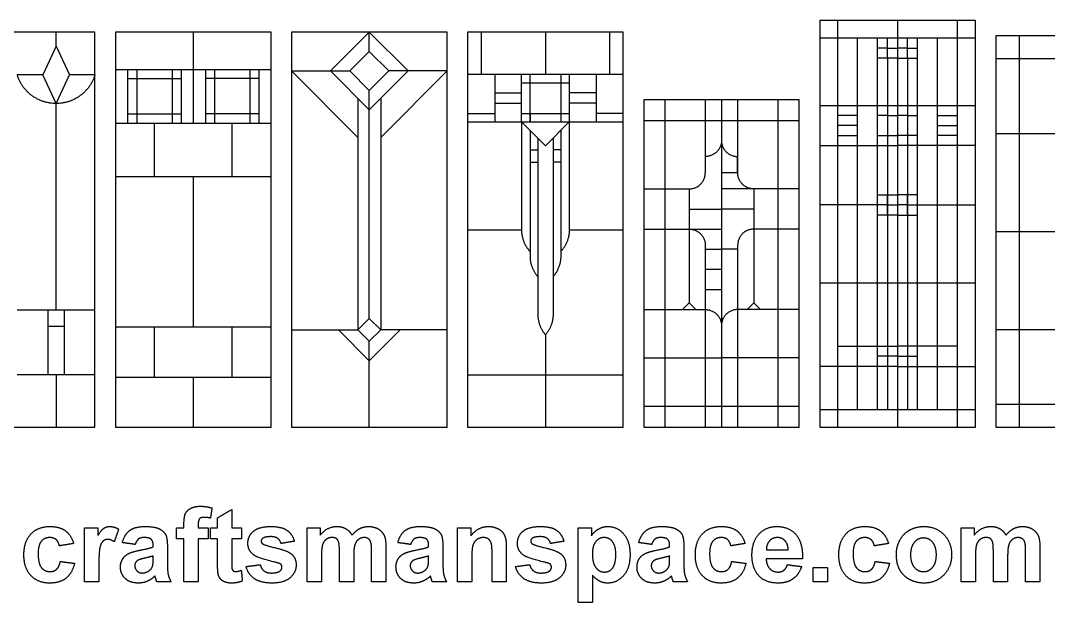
# Model space of a CAD drawing. Header units: millimetres. Extents: x -177 to 174, y -242 to 184.
# Drawn here: x -38.7 to 99.2, y -241.7 to -163.6 of the extents above; entities that cross this region are included whole.
import ezdxf

# ---------------------------------------------------------------- set-up
doc = ezdxf.new("R2010")
doc.units = ezdxf.units.MM
doc.header["$MEASUREMENT"] = 0
doc.layers.add('Layer 03', color=5, linetype='Continuous')

msp = doc.modelspace()

# ---------------------------------------------------------------- linework, layer by layer
at = {"layer": 'Layer 03'}
for p, q in [((70.91, -163.62), (70.91, -218.19)), ((87.04, -218.19), (87.04, -163.62)), ((-15.56, -165.18), (-15.56, -177.37)), ((89.42, -165.99), (68.53, -165.99)), ((113.05, -165.65), (92.17, -165.65)), ((92.17, -165.65), (92.17, -218.19)), ((95.28, -165.65), (95.28, -218.19)), ((8.07, -167.78), (5.47, -170.38)), ((8.07, -167.78), (10.68, -170.38)), ((113.05, -168.76), (92.17, -168.76)), ((-23.15, -170.19), (-23.15, -177.37)), ((-18.41, -170.19), (-18.41, -177.37)), ((-12.71, -170.19), (-12.71, -177.37)), ((-7.97, -170.19), (-7.97, -177.37)), ((8.07, -172.98), (5.47, -170.38)), ((8.07, -172.98), (10.68, -170.38)), ((24.9, -170.81), (24.9, -177.22)), ((29.64, -177.22), (29.64, -170.81)), ((33.77, -170.81), (33.77, -177.22)), ((38.52, -170.81), (38.52, -177.22)), ((-24.37, -171.41), (-17.19, -171.41)), ((-6.75, -171.41), (-13.93, -171.41)), ((28.5, -171.95), (34.91, -171.95)), ((65.78, -174.27), (44.9, -174.27)), ((44.9, -174.27), (44.9, -218.19)), ((47.72, -174.27), (47.72, -218.19)), ((53.17, -174.27), (53.17, -184.03)), ((57.51, -174.27), (57.51, -184.03)), ((62.96, -218.19), (62.96, -174.27)), ((65.78, -218.19), (65.78, -174.27)), ((-24.37, -176.15), (-17.19, -176.15)), ((-6.75, -176.15), (-13.93, -176.15)), ((21.26, -176.08), (24.9, -176.08)), ((28.5, -176.08), (34.91, -176.08)), ((42.15, -176.08), (38.52, -176.08)), ((73.6, -176.35), (70.91, -176.35)), ((77.63, -176.35), (76.29, -176.35)), ((80.32, -176.35), (81.66, -176.35)), ((84.35, -176.35), (87.04, -176.35)), ((-20.78, -184.54), (-20.78, -177.37)), ((-10.34, -184.54), (-10.34, -177.37)), ((65.78, -177.09), (44.9, -177.09)), ((70.91, -179.04), (73.6, -179.04)), ((76.29, -179.04), (78.97, -179.04)), ((81.66, -179.04), (78.97, -179.04)), ((87.04, -179.04), (84.35, -179.04)), ((68.53, -180.39), (78.97, -180.39)), ((89.42, -180.39), (78.97, -180.39)), ((-15.56, -184.54), (-15.56, -204.69)), ((76.29, -187.02), (78.97, -187.02)), ((81.66, -187.02), (78.97, -187.02)), ((77.63, -188.36), (68.53, -188.36)), ((80.32, -188.36), (89.42, -188.36)), ((53.17, -193.77), (53.17, -218.19)), ((57.51, -193.77), (57.51, -218.19)), ((-20.78, -211.44), (-20.78, -204.69)), ((-10.34, -211.44), (-10.34, -204.69)), ((3.94, -205.12), (8.07, -209.25)), ((12.21, -205.12), (8.07, -209.25)), ((78.97, -208.66), (76.29, -208.66)), ((78.97, -208.66), (81.66, -208.66)), ((78.97, -210.01), (68.53, -210.01)), ((78.97, -210.01), (89.42, -210.01)), ((-15.56, -211.44), (-15.56, -218.19)), ((92.17, -215.07), (113.05, -215.07)), ((44.9, -215.37), (65.78, -215.37)), ((68.53, -215.82), (89.42, -215.82)), ((44.9, -218.19), (65.78, -218.19)), ((92.17, -218.19), (113.05, -218.19))]:
    msp.add_line(p, q, dxfattribs=at)
for points in [[(68.53, -218.19), (89.42, -218.19), (89.42, -163.62), (68.53, -163.62)], [(-49.64, -218.19), (-28.75, -218.19), (-28.75, -165.18), (-49.64, -165.18)], [(-26, -218.19), (-5.12, -218.19), (-5.12, -165.18), (-26, -165.18)], [(-2.37, -218.19), (18.52, -218.19), (18.52, -165.18), (-2.37, -165.18)], [(21.26, -218.19), (42.15, -218.19), (42.15, -165.18), (21.26, -165.18)]]:
    msp.add_lwpolyline(points, close=True, dxfattribs=at)
for points in [[(78.97, -163.62), (78.97, -218.19)], [(-33.97, -167.03), (-33.97, -165.18)], [(8.07, -165.18), (2.87, -170.38)], [(8.07, -167.78), (8.07, -165.18)], [(8.07, -165.18), (13.28, -170.38)], [(23.08, -165.18), (23.08, -170.81)], [(31.71, -165.18), (31.71, -170.81)], [(40.33, -165.18), (40.33, -170.81)], [(73.6, -215.82), (73.6, -165.99)], [(76.29, -215.82), (76.29, -165.99)], [(77.63, -168.68), (77.63, -165.99)], [(80.32, -168.68), (80.32, -165.99)], [(81.66, -215.82), (81.66, -165.99)], [(84.35, -215.82), (84.35, -165.99)], [(-33.97, -167.03), (-35.77, -170.89)], [(-33.97, -167.03), (-32.17, -170.89)], [(77.63, -167.34), (76.29, -167.34)], [(77.63, -167.34), (78.97, -167.34)], [(80.32, -167.34), (78.97, -167.34)], [(80.32, -167.34), (81.66, -167.34)], [(78.97, -168.68), (76.29, -168.68)], [(77.63, -168.68), (77.63, -215.82)], [(78.97, -168.68), (81.66, -168.68)], [(80.32, -168.68), (80.32, -215.82)], [(-35.77, -170.89), (-39.19, -170.89)], [(-33.97, -174.75), (-35.77, -170.89)], [(-33.97, -174.75), (-32.17, -170.89)], [(-28.75, -170.89), (-32.17, -170.89)], [(-26, -170.19), (-5.12, -170.19)], [(-24.37, -170.19), (-24.37, -177.37)], [(-17.19, -170.19), (-17.19, -177.37)], [(-13.93, -170.19), (-13.93, -177.37)], [(-6.75, -170.19), (-6.75, -177.37)], [(-2.37, -170.38), (6.54, -179.29)], [(-2.37, -170.38), (5.47, -170.38)], [(2.87, -170.38), (8.07, -175.58)], [(13.28, -170.38), (8.07, -175.58)], [(18.52, -170.38), (9.6, -179.29)], [(18.52, -170.38), (10.68, -170.38)], [(21.26, -170.81), (42.15, -170.81)], [(28.5, -177.22), (28.5, -170.81)], [(34.91, -170.81), (34.91, -177.22)], [(8.07, -203.59), (8.07, -172.98)], [(24.9, -173.32), (28.5, -173.32)], [(38.52, -173.32), (34.91, -173.32)], [(-33.97, -202.48), (-33.97, -174.75)], [(6.54, -174.05), (6.54, -205.12)], [(9.6, -174.05), (9.6, -205.12)], [(24.9, -174.71), (28.5, -174.71)], [(38.52, -174.71), (34.91, -174.71)], [(55.34, -174.27), (55.34, -218.19)], [(68.53, -175.01), (89.42, -175.01)], [(29.64, -176.08), (29.64, -177.22)], [(33.77, -176.08), (33.77, -177.22)], [(77.63, -176.35), (78.97, -176.35)], [(80.32, -176.35), (78.97, -176.35)], [(-26, -177.37), (-5.12, -177.37)], [(21.26, -177.22), (42.15, -177.22)], [(28.5, -177.22), (31.71, -180.42), (34.91, -177.22)], [(28.5, -177.22), (28.5, -191.68)], [(34.91, -177.22), (31.71, -180.42), (28.5, -177.22)], [(34.91, -177.22), (34.91, -191.68)], [(73.6, -177.7), (70.91, -177.7)], [(84.35, -177.7), (87.04, -177.7)], [(29.64, -178.35), (29.64, -195.18)], [(33.77, -178.35), (33.77, -195.18)], [(92.17, -178.78), (113.05, -178.78)], [(30.68, -179.39), (30.68, -202.98)], [(32.74, -179.39), (32.74, -202.98)], [(29.64, -180.95), (30.68, -180.95)], [(33.77, -180.95), (32.74, -180.95)], [(57.51, -184.03), (57.51, -181.86)], [(29.64, -182.61), (30.68, -182.61)], [(33.77, -182.61), (32.74, -182.61)], [(-26, -184.54), (-5.12, -184.54)], [(57.51, -184.03), (55.34, -184.03)], [(44.9, -186.2), (51, -186.2)], [(51, -186.2), (51, -191.6)], [(65.78, -186.2), (55.34, -186.2)], [(59.68, -186.2), (59.68, -191.6)], [(77.63, -189.71), (77.63, -187.02)], [(80.32, -189.71), (80.32, -187.02)], [(51, -188.9), (55.34, -188.9)], [(59.68, -188.9), (55.34, -188.9)], [(77.63, -188.36), (78.97, -188.36)], [(80.32, -188.36), (78.97, -188.36)], [(78.97, -189.71), (76.29, -189.71)], [(78.97, -189.71), (81.66, -189.71)], [(21.26, -191.68), (28.5, -191.68)], [(34.91, -191.68), (42.15, -191.68)], [(44.9, -191.6), (55.34, -191.6)], [(51, -191.6), (51, -201.49)], [(59.68, -191.6), (59.68, -201.49)], [(65.78, -191.6), (59.68, -191.6)], [(92.17, -191.92), (113.05, -191.92)], [(53.17, -194.29), (55.34, -194.29)], [(57.51, -194.29), (55.34, -194.29)], [(53.17, -196.99), (55.34, -196.99)], [(53.17, -199.69), (55.34, -199.69)], [(68.53, -198.82), (89.42, -198.82)], [(70.91, -198.82), (70.91, -215.82)], [(-28.75, -202.48), (-39.19, -202.48)], [(-35.06, -202.48), (-35.06, -211.14)], [(-32.89, -202.48), (-32.89, -211.14)], [(44.9, -202.39), (53.17, -202.39)], [(51, -201.49), (50.1, -202.39)], [(51, -201.49), (51.9, -202.39)], [(65.78, -202.39), (57.51, -202.39)], [(59.68, -201.49), (58.78, -202.39)], [(59.68, -201.49), (60.58, -202.39)], [(6.54, -205.12), (8.07, -203.59)], [(9.6, -205.12), (8.07, -203.59)], [(-35.06, -204.64), (-32.89, -204.64)], [(-26, -204.69), (-5.12, -204.69)], [(-2.37, -205.12), (6.54, -205.12)], [(6.54, -205.12), (8.07, -206.65)], [(9.6, -205.12), (8.07, -206.65)], [(18.52, -205.12), (9.6, -205.12)], [(92.17, -205.06), (113.05, -205.06)], [(8.07, -218.19), (8.07, -206.65)], [(31.71, -205.78), (31.71, -218.19)], [(70.91, -207.32), (78.97, -207.32)], [(87.04, -207.32), (78.97, -207.32)], [(44.9, -208.88), (55.34, -208.88)], [(65.78, -208.88), (55.34, -208.88)], [(-28.75, -211.14), (-39.19, -211.14)], [(-33.97, -211.14), (-33.97, -218.19)], [(-26, -211.44), (-5.12, -211.44)], [(21.26, -211.14), (42.15, -211.14)]]:
    msp.add_lwpolyline(points, dxfattribs=at)
msp.add_rational_spline([(-28.75, -170.89), (-29.94, -174.75), (-33.97, -174.75), (-38.01, -174.75), (-39.19, -170.89)], [1, 0.804248025511, 1, 0.804248025511, 1], degree=2, knots=[0, 0, 0, 7.98661, 7.98661, 15.97322, 15.97322, 15.97322], dxfattribs=at)
for points, weights in [([(55.34, -179.92), (55.12, -181.86), (53.17, -181.86)], [1, 0.74602741597, 1]), ([(55.34, -179.92), (55.56, -181.86), (57.51, -181.86)], [1, 0.74602741597, 1]), ([(51, -186.2), (53.17, -186.2), (53.17, -184.03)], [1, 0.707106781187, 1]), ([(59.68, -186.2), (57.51, -186.2), (57.51, -184.03)], [1, 0.707106781187, 1]), ([(28.5, -191.68), (28.5, -193.36), (29.64, -194.6)], [1, 0.931518249302, 1]), ([(34.91, -191.68), (34.91, -193.36), (33.77, -194.6)], [1, 0.931518249302, 1]), ([(51, -191.6), (53.17, -191.6), (53.17, -193.77)], [1, 0.707106781187, 1]), ([(59.68, -191.6), (57.51, -191.6), (57.51, -193.77)], [1, 0.707106781187, 1]), ([(29.64, -195.18), (29.64, -196.77), (30.68, -197.98)], [1, 0.938133668669, 1]), ([(33.77, -195.18), (33.77, -196.77), (32.74, -197.98)], [1, 0.938133668669, 1]), ([(53.17, -202.39), (55.34, -202.39), (55.34, -204.56)], [1, 0.707106781187, 1]), ([(57.51, -202.39), (55.34, -202.39), (55.34, -204.56)], [1, 0.707106781187, 1]), ([(30.68, -202.98), (30.68, -204.57), (31.71, -205.78)], [1, 0.938133668669, 1]), ([(32.74, -202.98), (32.74, -204.57), (31.71, -205.78)], [1, 0.938133668669, 1])]:
    msp.add_rational_spline(points, weights, degree=2, dxfattribs=at)
for points in [[(-15.91, -229.07), (-15.4, -228.78), (-14.62, -228.78)], [(-14.62, -228.78), (-13.81, -228.78), (-13.04, -229.03)], [(-16.81, -231.15), (-16.81, -230.24), (-16.62, -229.79)], [(-16.62, -229.79), (-16.43, -229.35), (-15.91, -229.07)], [(-14.13, -230.27), (-14.54, -230.27), (-14.72, -230.46)], [(-13.26, -230.37), (-13.71, -230.27), (-14.13, -230.27)], [(-13.04, -229.03), (-13.15, -229.7), (-13.26, -230.37)], [(-12.3, -230.33), (-11.34, -229.77), (-10.39, -229.22)], [(-12.3, -231.69), (-12.3, -231.01), (-12.3, -230.33)], [(-10.39, -229.22), (-10.39, -230.45), (-10.39, -231.69)], [(-37.35, -232.5), (-36.41, -231.5), (-34.81, -231.5)], [(-34.81, -231.5), (-33.5, -231.5), (-32.73, -232.07)], [(-30.14, -238.91), (-30.14, -235.3), (-30.14, -231.69)], [(-30.14, -231.69), (-29.25, -231.69), (-28.35, -231.69)], [(-28.35, -231.69), (-28.35, -232.2), (-28.35, -232.71)], [(-28.35, -232.71), (-27.91, -231.98), (-27.57, -231.74)], [(-27.57, -231.74), (-27.22, -231.5), (-26.78, -231.5)], [(-26.78, -231.5), (-26.15, -231.5), (-25.57, -231.86)], [(-24.09, -232.03), (-23.39, -231.5), (-22.01, -231.5)], [(-22.01, -231.5), (-20.76, -231.5), (-20.14, -231.8)], [(-17.8, -231.69), (-17.3, -231.69), (-16.81, -231.69)], [(-17.8, -233.17), (-17.8, -232.43), (-17.8, -231.69)], [(-16.81, -231.69), (-16.81, -231.42), (-16.81, -231.15)], [(-14.72, -230.46), (-14.89, -230.65), (-14.89, -231.19)], [(-14.89, -231.19), (-14.89, -231.44), (-14.89, -231.69)], [(-14.89, -231.69), (-14.21, -231.69), (-13.54, -231.69)], [(-13.54, -231.69), (-13.54, -232.43), (-13.54, -233.17)], [(-13.23, -233.17), (-13.23, -232.43), (-13.23, -231.69)], [(-13.23, -231.69), (-12.76, -231.69), (-12.3, -231.69)], [(-10.39, -231.69), (-9.74, -231.69), (-9.09, -231.69)], [(-9.09, -231.69), (-9.09, -232.43), (-9.09, -233.17)], [(-7.49, -232.15), (-6.74, -231.5), (-5.19, -231.5)], [(-5.19, -231.5), (-3.71, -231.5), (-2.99, -232)], [(-0.26, -231.69), (0.6, -231.69), (1.46, -231.69)], [(-0.26, -238.91), (-0.26, -235.3), (-0.26, -231.69)], [(1.46, -232.67), (2.41, -231.5), (3.71, -231.5)], [(1.46, -231.69), (1.46, -232.18), (1.46, -232.67)], [(3.71, -231.5), (4.4, -231.5), (4.91, -231.79)], [(6.77, -231.79), (7.31, -231.5), (7.94, -231.5)], [(7.94, -231.5), (8.73, -231.5), (9.28, -231.83)], [(12.88, -232.03), (13.58, -231.5), (14.96, -231.5)], [(14.96, -231.5), (16.22, -231.5), (16.83, -231.8)], [(19.92, -238.91), (19.92, -235.3), (19.92, -231.69)], [(19.92, -231.69), (20.82, -231.69), (21.71, -231.69)], [(21.71, -232.74), (22.65, -231.5), (24.06, -231.5)], [(21.71, -231.69), (21.71, -232.21), (21.71, -232.74)], [(24.06, -231.5), (24.69, -231.5), (25.21, -231.73)], [(25.21, -231.73), (25.72, -231.96), (25.99, -232.31)], [(28.69, -232.15), (29.43, -231.5), (30.98, -231.5)], [(30.98, -231.5), (32.47, -231.5), (33.19, -232)], [(36.09, -231.69), (36.99, -231.69), (37.88, -231.69)], [(36.09, -241.69), (36.09, -236.69), (36.09, -231.69)], [(37.88, -231.69), (37.88, -232.21), (37.88, -232.74)], [(38.81, -231.85), (39.39, -231.5), (40.1, -231.5)], [(40.1, -231.5), (41.34, -231.5), (42.2, -232.49)], [(45.23, -232.03), (45.93, -231.5), (47.31, -231.5)], [(47.31, -231.5), (48.56, -231.5), (49.18, -231.8)], [(52.77, -232.5), (53.71, -231.5), (55.31, -231.5)], [(55.31, -231.5), (56.62, -231.5), (57.39, -232.07)], [(60.37, -232.52), (61.32, -231.5), (62.76, -231.5)], [(62.76, -231.5), (64.38, -231.5), (65.32, -232.56)], [(72.03, -232.5), (72.97, -231.5), (74.57, -231.5)], [(74.57, -231.5), (75.88, -231.5), (76.65, -232.07)], [(80.6, -231.97), (81.45, -231.5), (82.51, -231.5)], [(82.51, -231.5), (84.14, -231.5), (85.18, -232.57)], [(87.51, -231.69), (88.38, -231.69), (89.24, -231.69)], [(87.51, -238.91), (87.51, -235.3), (87.51, -231.69)], [(89.24, -232.67), (90.19, -231.5), (91.49, -231.5)], [(89.24, -231.69), (89.24, -232.18), (89.24, -232.67)], [(91.49, -231.5), (92.18, -231.5), (92.69, -231.79)], [(94.54, -231.79), (95.09, -231.5), (95.71, -231.5)], [(95.71, -231.5), (96.51, -231.5), (97.05, -231.83)], [(-38.29, -235.3), (-38.29, -233.51), (-37.35, -232.5)], [(-34.83, -232.98), (-35.53, -232.98), (-35.95, -233.48)], [(-33.96, -233.26), (-34.3, -232.98), (-34.83, -232.98)], [(-32.73, -232.07), (-31.96, -232.63), (-31.62, -233.78)], [(-25.57, -231.86), (-25.87, -232.7), (-26.16, -233.54)], [(-25.08, -233.66), (-24.79, -232.56), (-24.09, -232.03)], [(-22.17, -232.98), (-22.65, -232.98), (-22.92, -233.19)], [(-21.2, -233.22), (-21.46, -232.98), (-22.17, -232.98)], [(-20.14, -231.8), (-19.53, -232.11), (-19.28, -232.57)], [(-19.28, -232.57), (-19.03, -233.04), (-19.03, -234.29)], [(-8.23, -233.74), (-8.23, -232.79), (-7.49, -232.15)], [(-6.22, -233.07), (-6.44, -233.23), (-6.44, -233.47)], [(-5.14, -232.86), (-5.89, -232.86), (-6.22, -233.07)], [(-4.22, -233.1), (-4.54, -232.86), (-5.14, -232.86)], [(-3.78, -233.78), (-3.9, -233.34), (-4.22, -233.1)], [(-2.99, -232), (-2.26, -232.5), (-1.99, -233.48)], [(3.08, -232.98), (2.64, -232.98), (2.3, -233.22)], [(3.65, -233.13), (3.44, -232.98), (3.08, -232.98)], [(3.96, -233.59), (3.86, -233.28), (3.65, -233.13)], [(4.91, -231.79), (5.42, -232.08), (5.75, -232.67)], [(5.75, -232.67), (6.22, -232.08), (6.77, -231.79)], [(7.38, -232.98), (6.98, -232.98), (6.63, -233.23)], [(8.18, -233.39), (7.92, -232.98), (7.38, -232.98)], [(9.28, -231.83), (9.82, -232.15), (10.1, -232.78)], [(10.1, -232.78), (10.29, -233.24), (10.29, -234.28)], [(11.9, -233.66), (12.18, -232.56), (12.88, -232.03)], [(14.81, -232.98), (14.33, -232.98), (14.06, -233.19)], [(15.78, -233.22), (15.52, -232.98), (14.81, -232.98)], [(16.83, -231.8), (17.45, -232.11), (17.7, -232.57)], [(17.7, -232.57), (17.95, -233.04), (17.95, -234.29)], [(23.39, -232.98), (22.9, -232.98), (22.51, -233.25)], [(24.04, -233.17), (23.77, -232.98), (23.39, -232.98)], [(25.99, -232.31), (26.26, -232.67), (26.36, -233.12)], [(26.36, -233.12), (26.46, -233.57), (26.46, -234.41)], [(27.95, -233.74), (27.95, -232.79), (28.69, -232.15)], [(29.95, -233.07), (29.74, -233.23), (29.74, -233.47)], [(31.03, -232.86), (30.28, -232.86), (29.95, -233.07)], [(31.95, -233.1), (31.63, -232.86), (31.03, -232.86)], [(32.39, -233.78), (32.27, -233.34), (31.95, -233.1)], [(33.19, -232), (33.91, -232.5), (34.18, -233.48)], [(37.88, -232.74), (38.23, -232.2), (38.81, -231.85)], [(39.6, -232.98), (38.91, -232.98), (38.46, -233.54)], [(40.71, -233.55), (40.26, -232.98), (39.6, -232.98)], [(42.2, -232.49), (43.07, -233.48), (43.07, -235.26)], [(44.24, -233.66), (44.53, -232.56), (45.23, -232.03)], [(47.15, -232.98), (46.67, -232.98), (46.41, -233.19)], [(48.12, -233.22), (47.87, -232.98), (47.15, -232.98)], [(49.18, -231.8), (49.79, -232.11), (50.04, -232.57)], [(50.04, -232.57), (50.29, -233.04), (50.29, -234.29)], [(51.83, -235.3), (51.83, -233.51), (52.77, -232.5)], [(55.3, -232.98), (54.59, -232.98), (54.17, -233.48)], [(56.16, -233.26), (55.83, -232.98), (55.3, -232.98)], [(57.39, -232.07), (58.16, -232.63), (58.5, -233.78)], [(59.43, -235.35), (59.43, -233.55), (60.37, -232.52)], [(62.85, -232.98), (62.2, -232.98), (61.79, -233.43)], [(63.86, -233.41), (63.45, -232.98), (62.85, -232.98)], [(65.32, -232.56), (66.26, -233.63), (66.22, -235.82)], [(71.09, -235.3), (71.09, -233.51), (72.03, -232.5)], [(74.56, -232.98), (73.85, -232.98), (73.43, -233.48)], [(75.42, -233.26), (75.09, -232.98), (74.56, -232.98)], [(76.65, -232.07), (77.42, -232.63), (77.76, -233.78)], [(79.28, -233.34), (79.74, -232.45), (80.6, -231.97)], [(82.45, -233.04), (81.72, -233.04), (81.22, -233.62)], [(83.68, -233.62), (83.19, -233.04), (82.45, -233.04)], [(85.18, -232.57), (86.22, -233.64), (86.22, -235.28)], [(90.85, -232.98), (90.42, -232.98), (90.07, -233.22)], [(91.42, -233.13), (91.21, -232.98), (90.85, -232.98)], [(91.73, -233.59), (91.63, -233.28), (91.42, -233.13)], [(92.69, -231.79), (93.2, -232.08), (93.52, -232.67)], [(93.52, -232.67), (94, -232.08), (94.54, -231.79)], [(95.15, -232.98), (94.76, -232.98), (94.41, -233.23)], [(95.96, -233.39), (95.7, -232.98), (95.15, -232.98)], [(97.05, -231.83), (97.6, -232.15), (97.87, -232.78)], [(97.87, -232.78), (98.07, -233.24), (98.07, -234.28)], [(-35.95, -233.48), (-36.38, -233.99), (-36.38, -235.16)], [(-33.54, -234.09), (-33.63, -233.54), (-33.96, -233.26)], [(-31.62, -233.78), (-32.58, -233.94), (-33.54, -234.09)], [(-28.08, -234.25), (-28.23, -234.83), (-28.23, -236.67)], [(-27.66, -233.45), (-27.92, -233.67), (-28.08, -234.25)], [(-27.01, -233.23), (-27.39, -233.23), (-27.66, -233.45)], [(-26.16, -233.54), (-26.62, -233.23), (-27.01, -233.23)], [(-23.35, -233.91), (-24.21, -233.78), (-25.08, -233.66)], [(-22.92, -233.19), (-23.18, -233.39), (-23.35, -233.91)], [(-22.76, -234.69), (-21.45, -234.44), (-20.94, -234.22)], [(-20.94, -234.02), (-20.94, -233.46), (-21.2, -233.22)], [(-20.94, -234.22), (-20.94, -234.12), (-20.94, -234.02)], [(-19.03, -234.29), (-19.03, -235.41), (-19.03, -236.53)], [(-16.81, -233.17), (-17.3, -233.17), (-17.8, -233.17)], [(-16.81, -238.91), (-16.81, -236.04), (-16.81, -233.17)], [(-13.54, -233.17), (-14.21, -233.17), (-14.89, -233.17)], [(-14.89, -233.17), (-14.89, -236.04), (-14.89, -238.91)], [(-12.3, -233.17), (-12.76, -233.17), (-13.23, -233.17)], [(-12.3, -236.35), (-12.3, -234.76), (-12.3, -233.17)], [(-9.09, -233.17), (-9.74, -233.17), (-10.39, -233.17)], [(-10.39, -233.17), (-10.39, -234.66), (-10.39, -236.15)], [(-7.37, -235.37), (-8.23, -234.78), (-8.23, -233.74)], [(-6.44, -233.47), (-6.44, -233.68), (-6.25, -233.82)], [(-6.25, -233.82), (-5.99, -234.01), (-4.47, -234.37)], [(-4.47, -234.37), (-2.95, -234.72), (-2.34, -235.23)], [(-1.99, -233.48), (-2.89, -233.63), (-3.78, -233.78)], [(1.8, -233.91), (1.65, -234.36), (1.65, -235.4)], [(2.3, -233.22), (1.95, -233.46), (1.8, -233.91)], [(4.06, -234.95), (4.06, -233.89), (3.96, -233.59)], [(6.13, -233.95), (5.97, -234.42), (5.97, -235.44)], [(6.63, -233.23), (6.28, -233.47), (6.13, -233.95)], [(8.38, -234.78), (8.38, -233.7), (8.18, -233.39)], [(10.29, -234.28), (10.29, -236.59), (10.29, -238.91)], [(13.62, -233.91), (12.76, -233.78), (11.9, -233.66)], [(14.06, -233.19), (13.79, -233.39), (13.62, -233.91)], [(14.22, -234.69), (15.53, -234.44), (16.03, -234.22)], [(16.03, -234.02), (16.03, -233.46), (15.78, -233.22)], [(16.03, -234.22), (16.03, -234.12), (16.03, -234.02)], [(17.95, -234.29), (17.95, -235.41), (17.95, -236.53)], [(21.98, -233.98), (21.83, -234.42), (21.83, -235.64)], [(22.51, -233.25), (22.12, -233.53), (21.98, -233.98)], [(24.43, -233.71), (24.31, -233.36), (24.04, -233.17)], [(24.55, -235.22), (24.55, -234.05), (24.43, -233.71)], [(26.46, -234.41), (26.46, -236.66), (26.46, -238.91)], [(28.8, -235.37), (27.95, -234.78), (27.95, -233.74)], [(29.74, -233.47), (29.74, -233.68), (29.93, -233.82)], [(29.93, -233.82), (30.18, -234.01), (31.71, -234.37)], [(31.71, -234.37), (33.23, -234.72), (33.83, -235.23)], [(34.18, -233.48), (33.29, -233.63), (32.39, -233.78)], [(38.46, -233.54), (38.01, -234.09), (38.01, -235.18)], [(41.16, -235.27), (41.16, -234.11), (40.71, -233.55)], [(45.97, -233.91), (45.11, -233.78), (44.24, -233.66)], [(46.41, -233.19), (46.14, -233.39), (45.97, -233.91)], [(46.56, -234.69), (47.87, -234.44), (48.38, -234.22)], [(48.38, -234.02), (48.38, -233.46), (48.12, -233.22)], [(48.38, -234.22), (48.38, -234.12), (48.38, -234.02)], [(50.29, -234.29), (50.29, -235.41), (50.29, -236.53)], [(54.17, -233.48), (53.75, -233.99), (53.75, -235.16)], [(56.59, -234.09), (56.49, -233.54), (56.16, -233.26)], [(58.5, -233.78), (57.54, -233.94), (56.59, -234.09)], [(61.79, -233.43), (61.37, -233.88), (61.37, -234.65)], [(64.3, -234.65), (64.28, -233.83), (63.86, -233.41)], [(73.43, -233.48), (73.01, -233.99), (73.01, -235.16)], [(75.85, -234.09), (75.75, -233.54), (75.42, -233.26)], [(77.76, -233.78), (76.8, -233.94), (75.85, -234.09)], [(78.81, -235.2), (78.81, -234.24), (79.28, -233.34)], [(81.22, -233.62), (80.72, -234.21), (80.72, -235.3)], [(84.18, -235.28), (84.18, -234.21), (83.68, -233.62)], [(89.58, -233.91), (89.43, -234.36), (89.43, -235.4)], [(90.07, -233.22), (89.73, -233.46), (89.58, -233.91)], [(91.83, -234.95), (91.83, -233.89), (91.73, -233.59)], [(93.9, -233.95), (93.75, -234.42), (93.75, -235.44)], [(94.41, -233.23), (94.06, -233.47), (93.9, -233.95)], [(96.16, -234.78), (96.16, -233.7), (95.96, -233.39)], [(98.07, -234.28), (98.07, -236.59), (98.07, -238.91)], [(-37.35, -238.09), (-38.29, -237.08), (-38.29, -235.3)], [(-36.38, -235.16), (-36.38, -236.47), (-35.94, -237.01)], [(-25.33, -236.96), (-25.33, -236.35), (-25.04, -235.87)], [(-25.04, -235.87), (-24.75, -235.39), (-24.24, -235.13)], [(-24.24, -235.13), (-23.73, -234.88), (-22.76, -234.69)], [(-22.06, -235.74), (-22.82, -235.91), (-23.05, -236.08)], [(-20.94, -235.45), (-21.3, -235.57), (-22.06, -235.74)], [(-21.01, -236.76), (-20.94, -236.52), (-20.94, -235.83)], [(-20.94, -235.83), (-20.94, -235.64), (-20.94, -235.45)], [(-4.44, -236.32), (-6.75, -235.8), (-7.37, -235.37)], [(-2.34, -235.23), (-1.75, -235.74), (-1.75, -236.66)], [(1.65, -235.4), (1.65, -237.15), (1.65, -238.91)], [(4.06, -238.91), (4.06, -236.93), (4.06, -234.95)], [(5.97, -235.44), (5.97, -237.17), (5.97, -238.91)], [(8.38, -238.91), (8.38, -236.84), (8.38, -234.78)], [(11.65, -236.96), (11.65, -236.35), (11.93, -235.87)], [(11.93, -235.87), (12.22, -235.39), (12.73, -235.13)], [(12.73, -235.13), (13.25, -234.88), (14.22, -234.69)], [(14.92, -235.74), (14.16, -235.91), (13.92, -236.08)], [(16.03, -235.45), (15.68, -235.57), (14.92, -235.74)], [(15.96, -236.76), (16.03, -236.52), (16.03, -235.83)], [(16.03, -235.83), (16.03, -235.64), (16.03, -235.45)], [(21.83, -235.64), (21.83, -237.27), (21.83, -238.91)], [(24.55, -238.91), (24.55, -237.06), (24.55, -235.22)], [(31.74, -236.32), (29.42, -235.8), (28.8, -235.37)], [(33.83, -235.23), (34.43, -235.74), (34.43, -236.66)], [(38.01, -235.18), (38.01, -236.42), (38.48, -237.02)], [(40.72, -237.07), (41.16, -236.52), (41.16, -235.27)], [(43.07, -235.26), (43.07, -237.08), (42.2, -238.08)], [(44, -236.96), (44, -236.35), (44.28, -235.87)], [(44.28, -235.87), (44.57, -235.39), (45.08, -235.13)], [(45.08, -235.13), (45.6, -234.88), (46.56, -234.69)], [(47.26, -235.74), (46.5, -235.91), (46.27, -236.08)], [(48.38, -235.45), (48.03, -235.57), (47.26, -235.74)], [(48.31, -236.76), (48.38, -236.52), (48.38, -235.83)], [(48.38, -235.83), (48.38, -235.64), (48.38, -235.45)], [(52.77, -238.09), (51.83, -237.08), (51.83, -235.3)], [(53.75, -235.16), (53.75, -236.47), (54.18, -237.01)], [(60.14, -237.86), (59.43, -236.86), (59.43, -235.35)], [(66.22, -235.82), (63.78, -235.82), (61.34, -235.82)], [(61.34, -235.82), (61.36, -236.67), (61.81, -237.14)], [(61.37, -234.65), (62.84, -234.65), (64.3, -234.65)], [(72.03, -238.09), (71.09, -237.08), (71.09, -235.3)], [(73.01, -235.16), (73.01, -236.47), (73.44, -237.01)], [(79.28, -237.32), (78.81, -236.45), (78.81, -235.2)], [(80.72, -235.3), (80.72, -236.39), (81.22, -236.97)], [(83.68, -236.97), (84.18, -236.39), (84.18, -235.28)], [(86.22, -235.28), (86.22, -236.93), (85.17, -238.01)], [(89.43, -235.4), (89.43, -237.15), (89.43, -238.91)], [(91.83, -238.91), (91.83, -236.93), (91.83, -234.95)], [(93.75, -235.44), (93.75, -237.17), (93.75, -238.91)], [(96.16, -238.91), (96.16, -236.84), (96.16, -234.78)], [(-35.94, -237.01), (-35.51, -237.55), (-34.79, -237.55)], [(-34.79, -237.55), (-34.25, -237.55), (-33.9, -237.24)], [(-33.9, -237.24), (-33.56, -236.94), (-33.41, -236.19)], [(-33.41, -236.19), (-32.46, -236.32), (-31.5, -236.44)], [(-31.5, -236.44), (-31.79, -237.75), (-32.62, -238.42)], [(-28.23, -236.67), (-28.23, -237.79), (-28.23, -238.91)], [(-24.69, -238.49), (-25.33, -237.88), (-25.33, -236.96)], [(-23.05, -236.08), (-23.41, -236.34), (-23.41, -236.75)], [(-23.41, -236.75), (-23.41, -237.15), (-23.13, -237.44)], [(-21.45, -237.4), (-21.12, -237.14), (-21.01, -236.76)], [(-19.03, -236.53), (-19.03, -237.48), (-18.93, -237.94)], [(-12.24, -237.71), (-12.3, -237.37), (-12.3, -236.35)], [(-10.39, -236.15), (-10.39, -237.06), (-10.35, -237.21)], [(-10.35, -237.21), (-10.31, -237.36), (-10.19, -237.45)], [(-8.47, -236.87), (-7.52, -236.75), (-6.56, -236.62)], [(-7.35, -238.5), (-8.21, -237.9), (-8.47, -236.87)], [(-6.56, -236.62), (-6.44, -237.17), (-6.07, -237.45)], [(-3.8, -236.57), (-3.94, -236.44), (-4.44, -236.32)], [(-3.91, -237.46), (-3.66, -237.26), (-3.66, -236.94)], [(-3.66, -236.94), (-3.66, -236.72), (-3.8, -236.57)], [(-1.75, -236.66), (-1.75, -237.66), (-2.57, -238.38)], [(12.29, -238.49), (11.65, -237.88), (11.65, -236.96)], [(13.92, -236.08), (13.56, -236.34), (13.56, -236.75)], [(13.56, -236.75), (13.56, -237.15), (13.85, -237.44)], [(15.52, -237.4), (15.86, -237.14), (15.96, -236.76)], [(17.95, -236.53), (17.95, -237.48), (18.05, -237.94)], [(27.7, -236.87), (28.66, -236.75), (29.61, -236.62)], [(28.82, -238.5), (27.96, -237.9), (27.7, -236.87)], [(29.61, -236.62), (29.73, -237.17), (30.11, -237.45)], [(32.38, -236.57), (32.23, -236.44), (31.74, -236.32)], [(32.26, -237.46), (32.51, -237.26), (32.51, -236.94)], [(32.51, -236.94), (32.51, -236.72), (32.38, -236.57)], [(34.43, -236.66), (34.43, -237.66), (33.6, -238.38)], [(38.48, -237.02), (38.95, -237.61), (39.63, -237.61)], [(39.63, -237.61), (40.29, -237.61), (40.72, -237.07)], [(44.64, -238.49), (44, -237.88), (44, -236.96)], [(46.27, -236.08), (45.91, -236.34), (45.91, -236.75)], [(45.91, -236.75), (45.91, -237.15), (46.2, -237.44)], [(47.87, -237.4), (48.2, -237.14), (48.31, -236.76)], [(50.29, -236.53), (50.29, -237.48), (50.4, -237.94)], [(54.18, -237.01), (54.61, -237.55), (55.33, -237.55)], [(55.33, -237.55), (55.88, -237.55), (56.22, -237.24)], [(56.22, -237.24), (56.57, -236.94), (56.71, -236.19)], [(56.71, -236.19), (57.67, -236.32), (58.62, -236.44)], [(58.62, -236.44), (58.33, -237.75), (57.51, -238.42)], [(61.81, -237.14), (62.26, -237.61), (62.94, -237.61)], [(63.71, -237.38), (64.02, -237.14), (64.18, -236.62)], [(64.18, -236.62), (65.14, -236.75), (66.09, -236.87)], [(66.09, -236.87), (65.73, -237.96), (64.93, -238.53)], [(67.64, -238.91), (67.64, -237.95), (67.64, -236.99)], [(67.64, -236.99), (68.59, -236.99), (69.55, -236.99)], [(69.55, -236.99), (69.55, -237.95), (69.55, -238.91)], [(73.44, -237.01), (73.87, -237.55), (74.59, -237.55)], [(74.59, -237.55), (75.14, -237.55), (75.48, -237.24)], [(75.48, -237.24), (75.83, -236.94), (75.97, -236.19)], [(75.97, -236.19), (76.93, -236.32), (77.88, -236.44)], [(77.88, -236.44), (77.59, -237.75), (76.77, -238.42)], [(81.22, -236.97), (81.72, -237.55), (82.45, -237.55)], [(82.45, -237.55), (83.19, -237.55), (83.68, -236.97)], [(-34.83, -239.09), (-36.41, -239.09), (-37.35, -238.09)], [(-32.62, -238.42), (-33.44, -239.09), (-34.83, -239.09)], [(-22.93, -239.09), (-24.04, -239.09), (-24.69, -238.49)], [(-23.13, -237.44), (-22.84, -237.74), (-22.4, -237.74)], [(-22.4, -237.74), (-21.9, -237.74), (-21.45, -237.4)], [(-20.7, -238.13), (-21.19, -238.61), (-21.74, -238.85)], [(-20.63, -238.35), (-20.68, -238.18), (-20.7, -238.13)], [(-20.45, -238.91), (-20.52, -238.72), (-20.63, -238.35)], [(-18.93, -237.94), (-18.82, -238.39), (-18.54, -238.91)], [(-11.98, -238.46), (-12.17, -238.19), (-12.24, -237.71)], [(-11.38, -238.92), (-11.79, -238.74), (-11.98, -238.46)], [(-10.19, -237.45), (-10.06, -237.55), (-9.87, -237.55)], [(-9.87, -237.55), (-9.61, -237.55), (-9.12, -237.37)], [(-9.12, -237.37), (-9.05, -238.09), (-8.97, -238.82)], [(-5.02, -239.09), (-6.49, -239.09), (-7.35, -238.5)], [(-6.07, -237.45), (-5.69, -237.74), (-5.02, -237.74)], [(-5.02, -237.74), (-4.28, -237.74), (-3.91, -237.46)], [(-2.57, -238.38), (-3.4, -239.09), (-5.02, -239.09)], [(14.04, -239.09), (12.93, -239.09), (12.29, -238.49)], [(13.85, -237.44), (14.14, -237.74), (14.58, -237.74)], [(14.58, -237.74), (15.07, -237.74), (15.52, -237.4)], [(16.28, -238.13), (15.79, -238.61), (15.23, -238.85)], [(16.34, -238.35), (16.3, -238.18), (16.28, -238.13)], [(16.53, -238.91), (16.45, -238.72), (16.34, -238.35)], [(18.05, -237.94), (18.15, -238.39), (18.44, -238.91)], [(31.15, -239.09), (29.68, -239.09), (28.82, -238.5)], [(30.11, -237.45), (30.48, -237.74), (31.15, -237.74)], [(31.15, -237.74), (31.89, -237.74), (32.26, -237.46)], [(33.6, -238.38), (32.77, -239.09), (31.15, -239.09)], [(39.02, -238.86), (38.54, -238.62), (38.01, -238.05)], [(38.01, -238.05), (38.01, -239.87), (38.01, -241.69)], [(42.2, -238.08), (41.33, -239.09), (40.09, -239.09)], [(46.39, -239.09), (45.28, -239.09), (44.64, -238.49)], [(46.2, -237.44), (46.48, -237.74), (46.93, -237.74)], [(46.93, -237.74), (47.42, -237.74), (47.87, -237.4)], [(48.62, -238.13), (48.13, -238.61), (47.58, -238.85)], [(48.69, -238.35), (48.64, -238.18), (48.62, -238.13)], [(48.87, -238.91), (48.8, -238.72), (48.69, -238.35)], [(50.4, -237.94), (50.5, -238.39), (50.79, -238.91)], [(55.29, -239.09), (53.71, -239.09), (52.77, -238.09)], [(57.51, -238.42), (56.68, -239.09), (55.29, -239.09)], [(62.94, -239.09), (61.05, -239.09), (60.14, -237.86)], [(62.94, -237.61), (63.4, -237.61), (63.71, -237.38)], [(64.93, -238.53), (64.14, -239.09), (62.94, -239.09)], [(74.55, -239.09), (72.97, -239.09), (72.03, -238.09)], [(76.77, -238.42), (75.94, -239.09), (74.55, -239.09)], [(80.64, -238.64), (79.74, -238.19), (79.28, -237.32)], [(82.52, -239.09), (81.53, -239.09), (80.64, -238.64)], [(85.17, -238.01), (84.12, -239.09), (82.52, -239.09)], [(-28.23, -238.91), (-29.18, -238.91), (-30.14, -238.91)], [(-21.74, -238.85), (-22.3, -239.09), (-22.93, -239.09)], [(-18.54, -238.91), (-19.49, -238.91), (-20.45, -238.91)], [(-14.89, -238.91), (-15.85, -238.91), (-16.81, -238.91)], [(-10.46, -239.09), (-10.97, -239.09), (-11.38, -238.92)], [(-8.97, -238.82), (-9.62, -239.09), (-10.46, -239.09)], [(1.65, -238.91), (0.69, -238.91), (-0.26, -238.91)], [(5.97, -238.91), (5.01, -238.91), (4.06, -238.91)], [(10.29, -238.91), (9.33, -238.91), (8.38, -238.91)], [(15.23, -238.85), (14.67, -239.09), (14.04, -239.09)], [(18.44, -238.91), (17.48, -238.91), (16.53, -238.91)], [(21.83, -238.91), (20.88, -238.91), (19.92, -238.91)], [(26.46, -238.91), (25.51, -238.91), (24.55, -238.91)], [(40.09, -239.09), (39.5, -239.09), (39.02, -238.86)], [(47.58, -238.85), (47.02, -239.09), (46.39, -239.09)], [(50.79, -238.91), (49.83, -238.91), (48.87, -238.91)], [(69.55, -238.91), (68.59, -238.91), (67.64, -238.91)], [(89.43, -238.91), (88.47, -238.91), (87.51, -238.91)], [(93.75, -238.91), (92.79, -238.91), (91.83, -238.91)], [(98.07, -238.91), (97.11, -238.91), (96.16, -238.91)], [(38.01, -241.69), (37.05, -241.69), (36.09, -241.69)]]:
    msp.add_open_spline(points, degree=2, dxfattribs=at)

doc.saveas('drawing.dxf')
